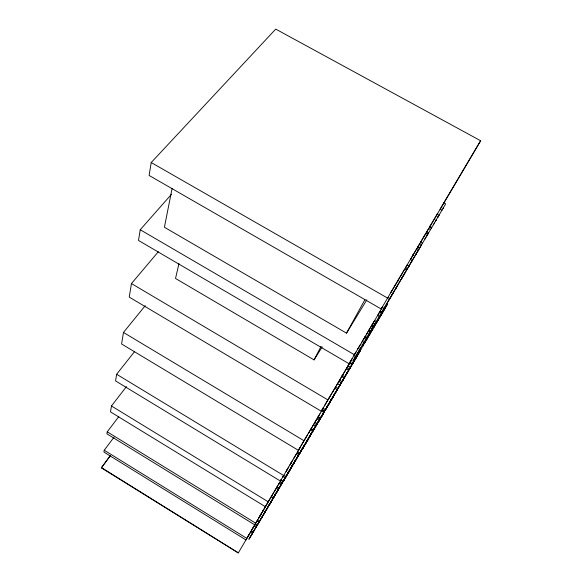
<?xml version="1.0" encoding="UTF-8"?>
<svg xmlns="http://www.w3.org/2000/svg" width="582" height="582" viewBox="0 0 582 582"><rect width="100%" height="100%" fill="white"/><g stroke="black" fill="none" stroke-linecap="round" stroke-linejoin="round"><path stroke-width="0.87" d="M254.218 530.26L253.003 532.326L256.364 526.63L254.443 525.488L255.578 523.545L238.314 552.9L101.363 467.848L110.071 455.895M104.236 450.228L103.938 452.09L245.924 539.914L246.819 538.386L104.236 450.228L114.036 437.177M118.757 416.668L107.241 431.829L106.913 433.83L254.749 524.848L255.665 523.291M126.447 386.601L111.46 405.989L110.5 411.889L265.37 506.704L281.179 479.903L280.277 481.467L282.372 482.674L281.877 483.504M134.646 351.477L116.64 374.262L115.556 380.919L280.4 481.045L281.324 479.481M145.26 305.674L123.471 332.453L121.587 343.977L298.384 450.337L299.766 448.002M158.333 251.722L131.452 283.565L129.24 297.104L321.286 411.234L323.134 408.113M171.399 194.373L140.24 229.745L138.494 240.446L349.098 363.757L352.074 358.687M441.876 210.313L440.087 209.316L480.637 140.757L275.73 29.1L151.211 162.538L149.108 175.437L381.181 308.969L382.57 306.627M172.126 188.321L164.415 227.256L346.508 333.144L366.835 299.832M178.958 263.639L175.524 278.465L314.062 359.894L322.217 346.85M309.122 437.213L313.08 430.651M322.29 410.121L324.465 411.321L322.29 410.121L323.468 408.113M310.221 435.765L313.029 430.549M314.062 359.894L321.031 346.435M321.635 411.227L323.825 412.391M324.465 411.307L323.774 412.5M308.678 437.948L302.218 448.809M328.081 405.145L328.386 404.628L325.054 410.295L326.015 408.6M274.791 490.735L274.122 491.863M329.87 402.329L325.534 409.699L323.214 408.324M346.508 333.144L364.863 299.774M275.97 493.405L279.957 486.654M278.72 488.865L280.655 485.461L280.451 485.817M298.333 455.531L289.487 470.452M292.433 465.324L294.39 462.021M296.151 459.431L295.452 460.631M321.584 411.038L321.249 411.605M295.263 460.617L292.95 464.465M308.584 438.115L309.202 437.067M261.107 518.678L262.969 515.499M284.336 479.095L285.158 477.793M286.824 474.861L283.761 480.063M298.006 456.113L298.188 455.793L297.693 456.499L298.064 455.866M277.148 491.317L279.236 487.767M393.541 292.346L393.214 292.892M268.658 505.729L268.869 505.365M273.584 497.603L272.987 498.607L274.246 496.475M275.199 494.846L278.669 488.96M277.003 491.55L274.85 495.202M291.895 466.247L292.593 465.062M350.044 368.05L349.469 369.024M264.628 512.698L265.661 510.938L261.245 518.322M266.789 509.01L266.403 509.665L267.582 507.679M284.954 478.149L284.882 478.295M285.573 477.102L285.82 476.665M286.417 475.567L286.635 475.188M287.217 474.192L287.45 473.799M437.06 214.474L437.708 213.419M401.493 278.843L401.027 279.629M276.494 492.423L276.763 491.957M277.367 490.939L277.643 490.459M288.075 473.181L288.461 472.489M306.285 442.458L308.933 437.948M438.566 215.922L438.93 215.304L437.118 214.322L434.645 218.541M246.979 538.11L248.929 534.807M254.669 525.088L253.883 526.426M263.792 509.526L265.596 506.464M329.172 397.855L328.073 399.696M338.862 381.457L337.538 383.742L339.844 385.102L341.932 381.574L339.604 380.206L338.862 381.457L341.19 382.832L341.932 381.574M358.156 348.378L358.374 347.992L357.595 349.302M366.907 333.588L366.58 334.133M395.127 285.347L395.367 284.925L394.792 285.893M437.417 213.892L437.009 214.532M269.277 504.798L272.354 499.705M279.324 487.607L279.498 487.309M282.917 481.496L282.241 482.645M302.313 448.984L303.389 447.347M310.432 435.161L310.213 435.532M321.533 416.516L321.795 416.065L320.202 418.574M330.503 401.267L331.238 399.725M350.437 367.388L350.75 366.856L349.033 369.781M369.868 334.083L369.628 334.49M253.985 526.252L253.199 527.568M290.069 464.662L289.53 465.556M294.172 457.721L293.655 458.58M366.973 333.501L368.341 331.151L369.985 332.104M391.3 291.793L391.628 291.226L390.857 292.513M269.277 504.674L269.772 503.837M273.009 498.352L272.754 498.781L273.336 497.785M290.578 468.896L288.214 472.94M293.866 463.148L293.488 463.796M304.11 445.739L304.459 445.135L304.008 445.907M293.175 464.487L293.779 463.476M319.918 418.865L320.158 418.451L319.758 419.142M332.555 397.564L333.108 396.611L330.532 401.209M332.242 398.314L331.842 398.983M339.968 384.913L332.962 396.793M247.721 536.851L248.674 535.236M260.336 515.368L259.106 517.442L259.798 516.263L259.499 516.78M263.435 510.13L263.668 509.73L262.424 511.833M266.883 504.128L266.614 504.594M286.664 470.416L286.882 470.045L286.06 471.427M291.146 462.836L290.316 464.247M300.261 447.143L299.803 447.929M262.838 511.134L263.028 510.814L262.635 511.476M276.319 488.153L276.806 487.323L278.894 488.589M278.465 484.515L278.698 484.122L278.218 484.937M312.876 425.791L313.211 425.224L312.956 425.646M323.563 407.356L323.061 408.229M332.482 392.275L333.028 391.344L331.98 393.105M337.429 383.894L337.64 383.531L336.876 384.818M316.586 419.527L316.339 419.942L316.753 419.258M364.419 337.793L364.827 337.094L366.478 338.055M412.893 255.338L413.358 254.538M250.602 531.97L252.704 532.85L252.384 533.396M270.055 503.612L268.477 506.151L268.738 505.591M269.451 504.616L268.753 505.685M278.785 488.516L280.088 486.319M289.996 469.478L289.916 469.616M285.275 477.502L285.02 477.938M292.128 465.869L291.204 467.659M293.91 462.828L294.15 462.421M300.821 451.196L299.657 453.167M289.283 470.685L289.37 470.547M292.571 465.513L285.013 478.36M303.557 446.547L303.455 446.845M316.404 424.838L316.717 424.3L316.506 424.649M331.456 399.39L331.675 399.012L330.7 400.634M329.528 402.686L330.35 401.318L329.805 402.235M333.675 395.898L333.239 396.64M353.871 361.255L354.343 360.454M340.055 385.015L340.179 384.818M344.981 376.678L344.77 377.027M347.978 371.549L348.312 370.981M352.852 363.277L352.67 363.597L353.834 361.618M355.944 358.039L355.435 358.89M371.672 331.034L368.057 337.16M379.857 317.11L380.053 316.775M380.533 315.961L381.923 313.589M380.73 315.619L380.577 315.873M381.363 314.549L381.465 314.367M354.263 360.876L354.511 360.454L353.987 361.335M379.34 318.005L377.58 320.958L378.125 320.027M382.534 312.57L382.381 312.832M238.314 552.9L101.406 467.557M250.456 532.21L252.588 528.616M254.749 524.848L257.913 519.464M280.4 481.045L283.725 475.37L285.98 476.738M298.384 450.337L304.008 440.741L123.471 332.453M321.286 411.234L327.913 399.914L131.452 283.565M349.098 363.757L382.563 307.07M381.181 308.969L387.845 297.606L389.787 298.719M397.644 281.121L398.044 280.444M267.109 503.743L269.582 499.567M274.864 490.626L276.217 488.327L278.298 489.593M294.23 457.634L296.733 453.356L298.952 454.695M301.032 445.827L323.33 408.04M308.511 433.183L308.955 432.419L308.293 433.539M308.62 433.015L310.883 429.16M324.487 405.778L351.419 360.163L348.131 365.823L350.4 367.155L351.099 365.969M329.026 398.117L331.391 394.101M332.395 392.435L335.516 387.117L337.858 388.5M362.397 341.234L364.099 338.331L365.751 339.291M368.85 330.314L371.345 326.065L372.982 327.019M395.185 285.253L398.183 280.211M400.78 275.81L404.716 269.08L406.614 270.157M405.523 267.749L407.145 264.977L409.03 266.047M410.375 259.579L413.249 254.741M420.371 242.672L425.806 233.447M252.028 529.562L252.384 528.958M260.94 514.35L261.311 513.71M264.781 507.839L265.159 507.198M286.737 470.3L288.665 467.026M297.264 452.469L299.046 449.442M305.295 438.617L307.383 435.074M314.571 422.932L316.957 418.873L319.329 420.284M339.692 380.068L342.456 375.375L344.777 376.736L339.844 385.102M377.623 315.502L380.221 311.05L381.843 311.988M429.443 227.351L430.309 225.889L429.727 226.907L431.502 227.904M437.358 213.98L437.649 213.478M360.003 349.04L359.822 349.346M362.848 344.224L362.324 345.104M396.087 288.003L396.342 287.573M397.2 286.126L396.706 286.962M256.924 525.662L255.083 528.783M438.632 215.806L439.032 215.129M253.854 530.879L253.628 531.264L254.501 529.795M269.466 504.354L268.775 505.765M271.045 501.677L273.54 497.683L271.285 496.679M287.552 473.879L287.748 473.544L287.202 474.468M291.975 466.131L293.052 464.698M250.02 537.39L249.54 538.204L250.602 536.429M261.507 518.009L261.805 517.5L260.692 519.384M269.597 504.368L270.979 502.011M276.486 492.678L276.894 491.979L276.61 492.459M288.054 473.021L289.363 470.962M290.629 468.517L290.825 468.175M298.581 455L298.326 455.43L298.522 455.102M300.45 451.836L300.668 451.457M300.734 451.326L300.952 450.955M303.215 447.122L303.411 446.787L302.262 448.882M307.791 439.636L307.587 439.992L307.987 439.301M305.623 443.171L305.346 443.637L314.309 428.374M314.775 427.588L314.425 428.214M318.514 421.237L318.107 421.928L318.776 420.808M288.301 472.773L288.948 471.66M295.874 459.918L296.376 459.053M302.582 448.715L302.204 449.369L302.393 449.057M302.567 448.547L302.953 447.885L294.776 461.599L295.045 461.148M310.766 434.594L311.108 434.012M314.942 427.312L315.328 426.664M321.133 416.974L321.199 416.858M321.679 416.043L322.028 415.453L321.802 415.824M322.501 414.668L322.341 415.155M323.192 413.489L322.675 414.595M326.567 407.669L326.247 408.215M334.723 393.825L335.37 392.726L334.817 393.658M338.913 386.695L338.819 386.863M354.722 359.814L354.533 360.127L354.758 359.763M307.536 440.298L307.027 441.192M307.994 439.526L307.631 440.138L308.176 439.228M310.686 434.972L310.97 434.485M311.821 432.819L312.316 431.968M322.137 415.497L322.515 414.85L321.766 416.108M331.987 398.75L332.293 398.008L332.046 398.423M333.493 396.204L333.26 396.357M333.908 395.243C333.071 396.691 335.276 392.85 334.177 394.756M335.632 392.333L335.872 391.919L335.596 392.384M340.805 383.742L341.147 383.167M342.682 380.57L342.907 380.177L342.289 381.232M343.264 379.573L343.598 379.013L343.315 379.479M356.882 356.148L357.122 355.74L356.853 356.191M358.73 353.034L358.599 353.245M366.813 339.262L365.998 340.645M368.973 335.61L369.184 335.239L368.901 335.712M371.498 331.325L364.296 343.569M374.473 326.247L373.695 327.571M373.906 327.215L376.83 322.253L376.539 322.741M377.282 321.49L377.572 320.988L375.943 323.745M378.926 318.703L379.173 318.289M382.985 311.814L383.211 311.428M314.607 428.294L313.953 429.407M319.358 420.197L318.681 421.353L318.936 420.932M320.027 419.069L318.536 421.375L318.769 420.99M329.208 403.45L328.67 404.374M330.983 400.452L331.391 399.754L331.085 400.292M332.569 397.775L333.071 396.917M340.492 384.273L336.447 390.966M343.897 378.511L344.391 377.674L344.158 378.067M344.806 376.969L337.516 389.074M347.658 372.087L347.076 373.077L353.434 362.273M351.099 366.274L351.579 365.46L351.332 365.867M352.117 364.514L351.041 366.34M353.383 362.375L357.115 356.024M354.925 359.771L355.326 359.087L354.627 360.243M355.566 358.679L355.784 358.308M397.441 281.419L399.645 277.687M353.936 355.507L355.98 352.045M391.33 291.757L394.349 286.642M412.485 255.993L416.676 248.87M354.911 353.914L354.416 354.744L140.24 229.745M358.468 347.861L360.491 344.435M364.914 336.949L365.387 336.149M417.541 247.459L419.724 243.749L421.557 244.782M426.533 232.262L428.701 228.581L430.513 229.592M335.625 386.935L336.054 386.208M348.029 365.991L341.554 376.925L342.492 375.354M271.496 496.322L273.78 492.445M310.933 429.079L312.09 427.115M318.078 417.01L318.434 416.399M319.947 413.802L318.143 416.865L320.507 418.269L320.98 417.483M347.228 367.635L348.189 366.013L346.799 368.326M276.596 487.68L276.937 487.098M279.425 483.053L278.618 484.406M292.797 460.035L290.876 463.294L291.087 462.952M248.63 535.302L250.267 532.523M249.191 534.349L249.474 533.883M252.312 529.082L253.01 527.889M258.692 518.155L262.176 512.24L261.973 512.596M261.253 513.819L261.704 513.04M265.101 507.293L266.025 505.729M269.044 500.455L270.252 498.418M276.887 487.185L277.614 485.948M252.748 528.34L253.228 527.525M402.147 277.527L352.874 361.138L357.908 352.597M402.351 277.178L418.516 249.758M360.673 347.912L358.236 352.037M363.415 343.256L363.786 342.623M383.072 309.9L382.803 310.352M391.068 296.529L390.798 296.98L391.337 296.078M392.224 294.579L392.435 294.216L391.89 295.132M393.163 292.986L393.41 292.564M402.278 277.505L402.526 277.097L401.944 278.072M403.872 274.791L403.581 275.293L404.148 274.333M404.73 273.344L404.919 273.023M409.19 265.778L409.386 265.436L408.862 266.33M410.994 262.715L411.481 261.878M416.065 254.108L416.465 253.432L415.919 254.349M420.342 246.841L419.957 247.495L420.633 246.346M421.121 245.524L420.924 245.859L421.208 245.378M425.158 238.671L425.522 238.053L424.962 239.006M433.794 224.019L433.314 224.827L433.67 224.23M434.383 223.008L434.667 222.528M435.605 220.942L436.398 219.603L436.013 220.258M437.591 217.566L438.253 216.439M442.189 209.767L442.124 209.876M443.28 207.92L443.069 208.276L443.375 207.759M250.282 536.953L248.9 539.303L250.849 536M251.977 534.087L253.366 531.73L252.624 532.988M259.507 521.297L260.227 520.068L258.444 523.072M266.44 509.599L265.77 510.741L268.164 506.675M270.521 502.564L271.801 500.389M274.02 496.613L274.748 495.384L272.943 498.461M280.022 486.537L280.677 485.555M279.491 487.323L281.906 483.227L281.535 483.962M283.31 480.841L282.765 481.765M289.509 470.3L289.829 469.761M291.233 467.382L291.64 466.691L291.407 467.084M291.473 466.982L291.757 466.495M292.346 465.469L292.768 464.763M294.237 462.268L294.936 461.089L294.688 461.504M250.064 537.317L251.14 535.491M254.007 530.617L255.956 527.314L255.636 527.852M255.338 523.844L257.331 525.073L263.42 514.634M264.017 513.63L262.577 516.169L263.108 515.266M264.177 513.462L267.24 508.246M268.011 506.944L297.671 456.55M296.063 459.394L296.747 458.23M297.016 457.656L298.69 454.811M298.741 454.724L299.032 454.229M299.534 453.487L302.669 448.053M302.96 447.551L303.753 446.212M304.073 445.667L304.342 445.215M309.842 435.962L312.76 431.015M313.633 429.552L315.066 427.093M316.659 424.402L317.394 423.15L313.145 430.367M318.23 421.717L317.51 422.947L317.881 422.321M320.136 418.494L320.813 417.345L320.493 417.883M250.558 536.495L252.508 533.17L251.359 535.142L251.89 534.225M258.874 522.367L256.335 526.659M263.246 515.041L264.359 513.142M272.543 499.247L275.875 493.718M280.349 485.861L281.033 484.697M281.041 479.954L283.274 481.307L283.958 480.143M291.917 466.458L293.393 464.101M301.694 450.024L302.094 449.028M305.317 443.84L304.692 444.91L308.184 438.995M314.789 427.559L322.777 414.195M328.757 404.032L331.398 399.456M331.427 399.478L335.043 393.257M335.152 393.148L336.549 390.777L336.185 391.388M343.133 379.508L346.086 374.502M346.392 373.971L347.57 371.978M343.424 379.02L349.418 368.864L347.098 367.504M362.637 346.385L363.43 345.039L361.917 344.166M371.396 328.103L372.887 328.968L371.6 331.129L371.84 330.722M376.649 322.559L384.309 309.537M384.513 309.188L385.626 307.296M263.522 514.575L263.741 514.197M263.857 513.986L264.083 513.615M267.669 507.511L268.571 505.984M270.579 502.717L271.67 500.847M274.413 496.199L276.523 492.379M278.429 489.251L277.498 490.822M278.502 489.12L279.418 487.549M292.535 465.396L288.912 471.536M293.925 463.207L294.936 461.497M297.853 456.535L305.965 443.004M305.717 443.404L308.482 438.69M309.231 437.184L311.588 433.197M312.323 431.779L313.683 429.843M315.72 426.38L316.681 424.78L314.302 423.361L313.371 424.976L315.72 426.38L316.23 425.522M316.681 424.78L323.97 412.391L320.42 418.4M325.534 409.699L333.13 396.531M335.261 392.966L334.272 394.851M335.443 392.668L337.56 389.249M357.348 355.617L358.352 353.921M287.523 474.104L288.556 472.038M288.141 473.057L283.492 480.754M300.552 451.974L299.941 453.014M300.661 451.77L301.498 450.352M308.445 438.755L310.89 434.608M313.262 430.578L315.582 426.642L313.014 430.978M327.055 407.145L329.376 403.21M341.99 381.727L342.507 380.854M342.572 380.759L343.249 379.624M343.715 378.817L344.137 378.104M349.804 368.479L350.124 367.926M480.637 140.757L387.568 298.064L151.211 162.538M397.382 281.586L398.306 280.022M412.66 255.702L413.431 254.399M429.32 227.591L430.338 225.867M433.743 220.025L429.96 226.456L431.764 227.467M437.722 213.383L437.271 214.147M339.728 380.031L340.652 378.475M282.707 477.138L300.101 447.653M304.612 439.759L305.164 438.813M313.021 425.798L313.734 424.591M321.555 411.336L323.403 408.208M266.76 504.361L255.716 523.196L107.241 431.829M290.847 463.367L290.367 464.174M270.615 497.792L271.416 496.446M368.144 335.225L370.763 330.787L369.119 329.834M388.965 299.897L389.482 299.017M389.78 298.515L390.624 297.089M401.362 278.858L401.776 278.152M401.878 277.978L403.144 275.832M411.561 261.551L412.085 260.867M417.221 252.137L417.811 251.148M417.963 250.886L418.8 249.467M418.938 249.234L419.549 248.194L417.709 247.154M426.14 237.005L426.766 235.943M426.933 235.652L427.748 234.277L425.937 233.215M427.908 234.008L428.563 232.902L426.744 231.883M437.649 217.472L438.311 216.351M395.775 288.541L396.64 287.072M378.664 319.132L378.365 319.627L378.598 319.249M382.927 311.872L387.707 303.789L381.639 314.084M280.531 485.555L281.113 484.566M287.137 474.337L289.087 471.034M290.287 468.976L290.738 468.212M298.908 454.426L299.315 453.734M301.425 450.155L301.687 449.711M360.091 350.713L355.995 357.675L354.474 356.781M360.491 350.008L367.351 338.375M379.777 317.226L381.443 314.418M255.36 528.318L255.753 527.656M274.988 494.976L274.537 495.733L275.395 494.293L275.17 494.671M279.142 488.029L285.216 477.596M285.478 477.255L287.639 473.719M288.898 471.456L288.483 472.162M300.894 451.196L297.955 456.062M301.265 450.439L302.036 449.122M318.012 422.103L320.267 418.254M320.624 417.854L320.908 417.345M321.068 417.098L321.402 416.53M321.548 416.254L323.861 412.332M324.421 411.387L326.691 407.531M326.866 407.182L329.943 401.929M332.759 397.164L330.605 400.809M344.777 376.707L349.942 368.21M350.662 367.009L360.011 351.128L355.966 357.974M264.293 513.251L265.014 512.029M268.106 506.777L274.922 495.209M278.087 489.826L278.349 489.382M281.739 483.744L279.666 482.485L279.156 483.373L281.215 484.624L284.809 478.528M285.573 477.24L285.835 476.789M286.206 476.156L285.762 476.913M286.206 475.923L286.475 475.472M290.047 469.499L295.641 459.896M302.531 448.395L302.8 447.944M309.544 436.886L310.308 435.372M310.475 435.074L310.933 434.31M311.283 433.721L312.163 432.23M321.417 416.326L321.708 415.832M327.404 406.265L325.585 409.342M327.651 405.909L327.964 405.37M329.252 403.181L329.448 402.824M340.928 383.574L330.438 401.384M341.809 382.061L345.504 375.783M346.035 374.852L348.516 370.661M262.467 516.358L262.169 516.867M270.332 503.139L269.226 504.878M271.452 501.226L271.845 500.549M287.908 473.45L288.679 472.14M289.887 470.089L288.898 471.769M290.825 468.481L291.728 466.946L291.262 467.746M295.139 461.148L295.823 459.998M299.766 453.094L299.475 453.8L298.006 452.912M300.116 452.709L300.421 452.192M301.862 449.741L304.91 444.793M304.99 444.633L306.43 442.182M309.282 437.329L309.799 436.456M315.713 426.177L320.005 419.127L317.641 417.716M321.177 417.141L321.795 416.065M322.712 414.515L323.214 413.678M338.171 388.238L338.564 387.583M274.057 496.802L273.656 497.472M275.824 493.791L276.217 493.121M304.262 445.892L302.946 448.104M310.039 436.056L310.584 435.14M434.107 219.414L434.368 218.978M400.081 276.952L400.634 276.021M361.524 342.674L362.135 341.656M366.66 339.524L366.878 339.153M359.501 351.717L359.705 351.375L351.957 364.528L349.666 363.183M326.429 407.902L326.698 407.451M331.529 399.252L331.187 399.812M264.264 513.186L266.971 508.61M278.982 488.283L279.222 487.883M286.62 475.429L286.882 474.992M292.004 466.284L292.266 465.847M300.872 451.399L301.163 450.912M309.348 437.002L309.646 436.5M313.931 429.043L314.149 428.65M320.951 417.505L320.617 418.072L318.267 416.676M264.686 512.487L264.934 512.073M288.272 472.642L288.628 472.22M296.005 459.671L299.599 453.596L297.38 452.265M257.331 525.073L259.921 520.694M283.274 481.307L286.38 476.061M307.056 441.127L307.281 440.749M251.3 530.784L253.243 531.926M316.528 425.013L317.365 423.616L314.993 422.197M372.618 329.412L372.887 328.968M360.665 349.724L360.884 349.367L359.705 351.332L359.902 351.019M371.883 330.656L372.124 330.263M372.349 329.849L375.339 324.792L373.855 323.934M260.801 519.071L261.114 518.555M374.306 326.524L374.561 326.102L372.116 324.763M346.079 374.786L345.439 375.87M101.363 467.848L110.558 455.459M443.899 202.863L445.681 203.853L384.055 308.431L382.148 307.332M429.581 227.089L431.386 228.108M425.864 233.367L427.683 234.393M420.633 242.214L422.467 243.247M416.821 248.63L418.676 249.678M410.426 259.441L412.303 260.503M405.545 267.691L407.436 268.768M379.675 311.981L381.297 312.92M377.638 315.408L379.268 316.353M376.256 321.46L374.619 320.515L371.978 325.011L373.069 325.644M374.262 323.25L375.739 324.109M366.675 336.098L368.173 336.971M363.255 341.903L364.761 342.776M350.117 362.404L352.423 363.757M346.341 368.792L348.662 370.152M341.721 376.619L344.042 377.98M334.825 388.296L337.167 389.678M311.203 428.607L313.589 430.033M311.523 429.436L313.312 430.505M310.562 429.698L312.949 431.124M116.64 374.262L283.638 475.516M283.07 476.513L285.311 477.866M111.46 405.989L268.229 501.822M257.506 520.148L259.514 521.392M257.055 520.919L259.063 522.149M307.82 439.854L307.58 440.261L307.813 439.854M357.894 354.431L357.552 355.013L357.894 354.431M300.312 452.061L300.065 452.483L300.312 452.061"/></g></svg>
